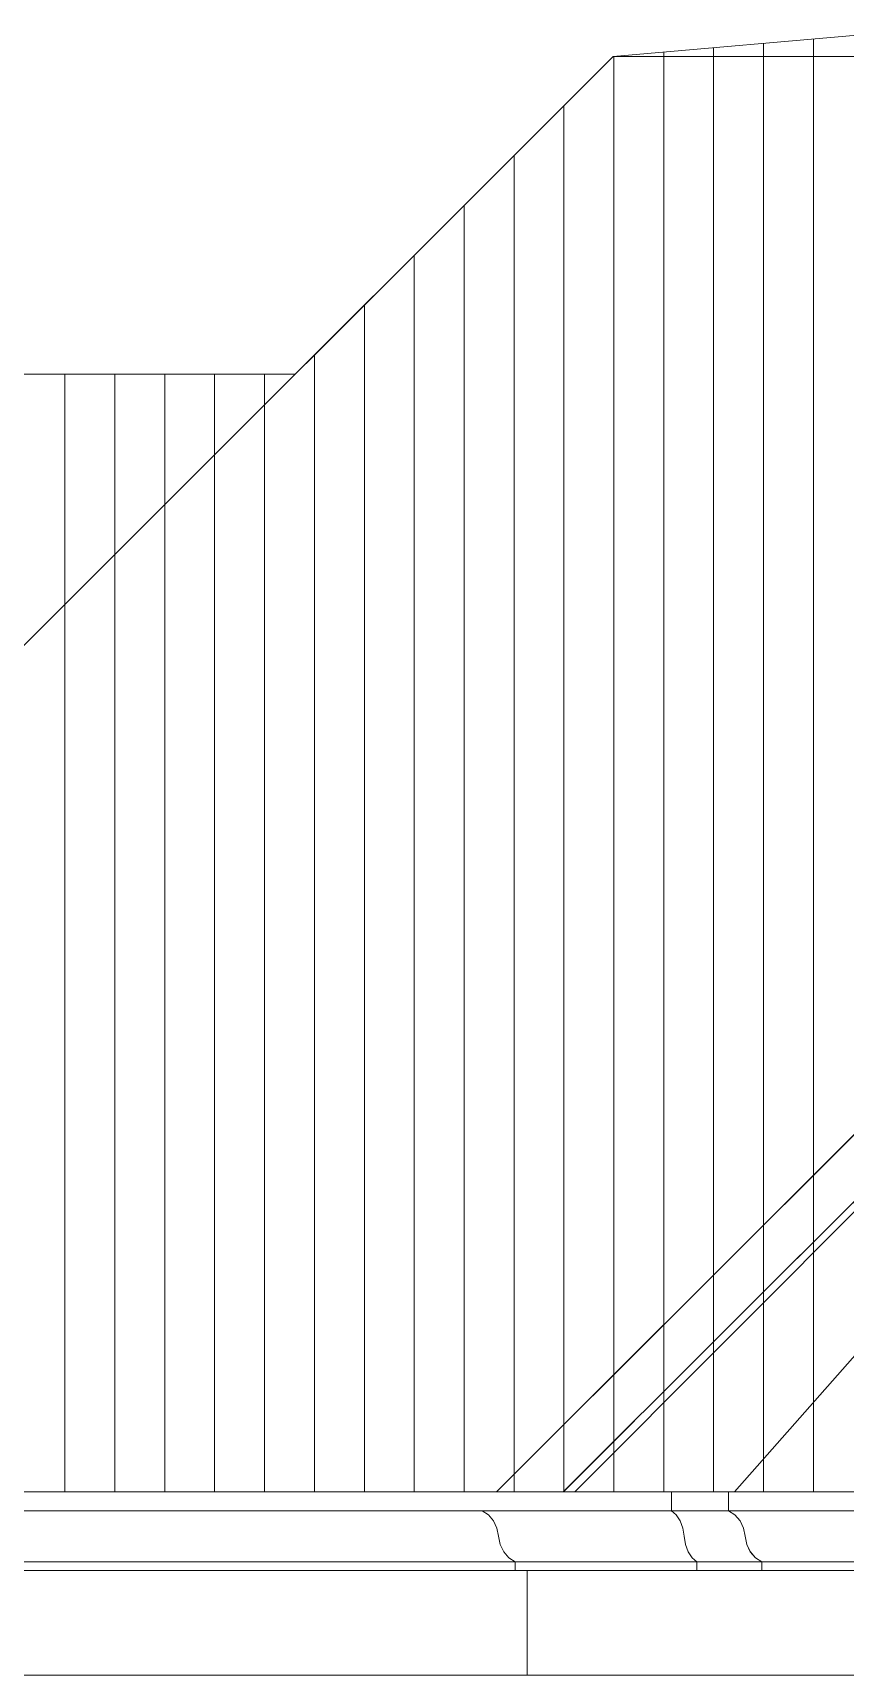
# Model space of a CAD drawing. Header units: millimetres. Extents: x 1177761 to 1329492, y 746793 to 827002.
# Drawn here: x 1189412 to 1191996, y 818865 to 824094 of the extents above; entities that cross this region are included whole.
import ezdxf

# ---------------------------------------------------------------- set-up
doc = ezdxf.new("R2010")
doc.units = ezdxf.units.MM
doc.layers.add('wall', color=5, linetype='Continuous', lineweight=30)

msp = doc.modelspace()

# ---------------------------------------------------------------- hatches: boundary and pattern name
at = {"layer": 'wall', "lineweight": 20, "ltscale": 50}
h = msp.add_hatch(dxfattribs=at)
h.set_pattern_fill('ANSI31', color=250, scale=50, angle=45, style=0)
h.paths.add_polyline_path([(1192115.5, 824094.5), (1192115.2, 824094.5), (1191258.1, 824019.5), (1192972.3, 824019.5)])
h = msp.add_hatch(dxfattribs=at)
h.set_pattern_fill('ANSI31', color=250, scale=50, angle=45, style=0)
h.paths.add_polyline_path([(1191258.1, 824019.5), (1186686.7, 819448.2), (1190887.2, 819448.2), (1192252.3, 820813.3), (1192199.4, 820866.1), (1193083.3, 821750), (1193069.2, 821764.2), (1193150.5, 821845.5), (1193175.2, 821820.9), (1193192.8, 821838.5), (1193235.3, 821796.2), (1194091.2, 822652.1), (1194091.2, 822689.2), (1194070.9, 822696.4), (1194023.1, 822746.7), (1193994, 822819.6), (1193988.8, 822884.3), (1194000.9, 822946.7), (1194014.9, 822971.8), (1194017.8, 822974.6), (1192972.7, 824019.5)])
h.paths.add_polyline_path([(1190668.8, 820497.5), (1191706.8, 820497.5)], flags=16)
h = msp.add_hatch(dxfattribs=at)
h.set_pattern_fill('ANSI31', color=250, scale=50, angle=45, style=0)
h.paths.add_polyline_path([(1186961.7, 821046.1), (1186961.7, 823007.8), (1186047, 823007.8), (1182487.3, 819448.2), (1186625, 819448.2), (1186686.7, 819448.2), (1187474, 820235.4, -0.289475)])
h.paths.add_polyline_path([(1190246.4, 823007.8), (1188757, 823007.8), (1188757, 821518.4)])
h.paths.add_polyline_path([(1188757, 823007.8), (1188265.1, 823007.8), (1188265.1, 822949.8), (1188342.9, 822949.8), (1188342.9, 822874.8), (1188300.4, 822874.8), (1188300.4, 822774.8), (1188315.1, 822774.8), (1188315.1, 822574.8), (1188290.1, 822574.8), (1188290.1, 822524.8), (1188315.1, 822524.8), (1188315.1, 822274.8), (1188290.1, 822274.8), (1188290.1, 822224.8), (1188315.1, 822224.8), (1188315.1, 821974.8), (1188290.1, 821974.8), (1188290.1, 821924.8), (1188315.1, 821924.8), (1188315.1, 821674.8), (1188290.1, 821674.8), (1188290.1, 821624.8), (1188315.1, 821624.8), (1188315.1, 821374.8), (1188290.1, 821374.8), (1188290.1, 821324.8), (1188315.1, 821324.8), (1188315.1, 821076.5), (1188757, 821518.4)])
h.paths.add_polyline_path([(1187445.1, 821924.8), (1187470.1, 821924.8), (1187470.1, 821974.8), (1187445.1, 821974.8), (1187445.1, 822224.8), (1187470.1, 822224.8), (1187470.1, 822274.8), (1187445.1, 822274.8), (1187445.1, 822524.8), (1187470.1, 822524.8), (1187470.1, 822574.8), (1187445.1, 822574.8), (1187445.1, 822774.8), (1187466.4, 822774.8), (1187466.4, 822874.8), (1187417.1, 822874.8), (1187417.1, 822949.8), (1187495.1, 822949.8), (1187495.1, 823007.8), (1186961.7, 823007.8), (1186961.7, 821046.1, 0.289475), (1187474, 820235.4), (1188013.4, 820774.8), (1187445.1, 820774.8), (1187445.1, 821024.8), (1187470.1, 821024.8), (1187470.1, 821074.8), (1187445.1, 821074.8), (1187445.1, 821324.8), (1187470.1, 821324.8), (1187470.1, 821374.8), (1187445.1, 821374.8), (1187445.1, 821624.8), (1187470.1, 821624.8), (1187470.1, 821674.8), (1187445.1, 821674.8)])
h = msp.add_hatch(dxfattribs=at)
h.set_pattern_fill('ANSI31', color=250, scale=50, angle=45, style=0)
h.paths.add_polyline_path([(1190887.2, 819448.2), (1194091.2, 822652), (1194341.2, 822651.8), (1197545, 819448.2)])

# ---------------------------------------------------------------- linework, layer by layer
at = {"layer": 'wall', "color": 250, "lineweight": 20, "ltscale": 50}
for p, q in [((1192115.2, 824094.5), (1191258.1, 824019.5)), ((1191258.1, 824019.5), (1186686.7, 819448.2)), ((1192972.7, 824019.5), (1191258.1, 824019.5)), ((1190246.4, 823007.8), (1188265.1, 823007.8)), ((1190887.2, 819448.2), (1194096.2, 822657.1)), ((1191099.3, 819448.2), (1194096.2, 822444.9)), ((1194121.1, 822444.8), (1191135.7, 819448.2)), ((1194096.7, 822444.8), (1191753.6, 820102)), ((1194200.6, 822349.9), (1191644, 819448.2)), ((1191644, 819448.2), (1193965.2, 822083)), ((1191326, 819674.5), (1191099.6, 819448.2)), ((1190826.3, 819448.2), (1186625, 819448.2)), ((1191443.4, 819448.2), (1190826.3, 819448.2)), ((1191443.4, 819388.4), (1191443.4, 819448.2)), ((1191625.3, 819448.2), (1191443.4, 819448.2)), ((1191625.3, 819388.4), (1191625.3, 819448.2)), ((1192094.7, 819448.2), (1191625.3, 819448.2)), ((1190826.3, 819388.4), (1186625, 819388.4)), ((1191443.4, 819388.4), (1190826.7, 819388.4)), ((1190861, 819374.9), (1190840.9, 819388.4)), ((1190861.1, 819374.9), (1190841, 819388.4)), ((1191458.9, 819374.9), (1191443.4, 819388.4)), ((1191625.3, 819388.4), (1191443.4, 819388.4)), ((1191458.8, 819374.9), (1191443.4, 819388.4)), ((1191645.4, 819374.9), (1191625.3, 819388.4)), ((1191645.6, 819374.9), (1191625.3, 819388.4)), ((1192094.7, 819388.4), (1191625.3, 819388.4)), ((1190877.2, 819355.9), (1190861, 819374.9)), ((1190877.3, 819355.9), (1190861.1, 819374.9)), ((1190888.4, 819332.6), (1190877.2, 819355.9)), ((1190888.4, 819332.6), (1190877.3, 819355.9)), ((1190893.6, 819306.9), (1190888.4, 819332.6)), ((1190893.6, 819306.9), (1190888.4, 819332.6)), ((1191471.3, 819355.9), (1191458.8, 819374.9)), ((1191471.4, 819355.9), (1191458.9, 819374.9)), ((1191479.9, 819332.6), (1191471.3, 819355.9)), ((1191479.9, 819332.6), (1191471.4, 819355.9)), ((1191484, 819306.9), (1191479.9, 819332.6)), ((1191483.9, 819306.9), (1191479.9, 819332.6)), ((1191661.6, 819355.9), (1191645.4, 819374.9)), ((1191661.9, 819355.9), (1191645.6, 819374.9)), ((1191672.8, 819332.6), (1191661.6, 819355.9)), ((1191673.1, 819332.6), (1191661.9, 819355.9)), ((1191678, 819306.9), (1191672.8, 819332.6)), ((1191678.4, 819306.9), (1191673.1, 819332.6)), ((1190898.8, 819281.1), (1190893.6, 819306.9)), ((1190898.9, 819281.1), (1190893.6, 819306.9)), ((1190909.9, 819257.9), (1190898.8, 819281.1)), ((1190910, 819257.9), (1190898.9, 819281.1)), ((1191487.9, 819281.1), (1191483.9, 819306.9)), ((1191496.5, 819257.9), (1191487.9, 819281.1)), ((1191683.2, 819281.1), (1191678, 819306.9)), ((1191683.7, 819281.1), (1191678.4, 819306.9)), ((1191694.3, 819257.9), (1191683.2, 819281.1)), ((1191694.9, 819257.9), (1191683.7, 819281.1)), ((1190926, 819238.8), (1190909.9, 819257.9)), ((1190926.1, 819238.8), (1190910, 819257.9)), ((1190946, 819225.4), (1190926, 819238.8)), ((1190946.1, 819225.4), (1190926.1, 819238.8)), ((1191508.9, 819238.8), (1191496.5, 819257.9)), ((1191524.3, 819225.4), (1191508.9, 819238.8)), ((1191710.5, 819238.8), (1191694.3, 819257.9)), ((1191711.1, 819238.8), (1191694.9, 819257.9)), ((1191730.5, 819225.4), (1191710.5, 819238.8)), ((1191731.3, 819225.4), (1191711.1, 819238.8)), ((1190945.3, 819225.3), (1186744.5, 819225.3)), ((1190945.9, 819198.2), (1186744.5, 819198.2)), ((1186783.2, 819197.8), (1190825.9, 819197.8)), ((1190849.3, 819197.8), (1190945.9, 819197.8)), ((1190945.9, 819198.2), (1190849.6, 819198.2)), ((1190945.3, 819225.3), (1190876.8, 819225.3)), ((1190945.8, 819225.4), (1190945.7, 819225.4)), ((1190945.9, 819225), (1190945.7, 819225.1)), ((1190945.9, 819197.8), (1190945.9, 819225)), ((1190983.9, 819197.8), (1190945.9, 819197.8)), ((1190946.1, 819225.3), (1190946, 819225.4)), ((1190946.2, 819225.3), (1190946.1, 819225.4)), ((1191524.4, 819225.3), (1190946.2, 819225.3)), ((1191524.4, 819198.2), (1190946.2, 819198.2)), ((1190983.9, 819198.2), (1190983.9, 819197.8)), ((1190983.9, 819197.8), (1191550.4, 819197.8)), ((1190983.9, 818864.8), (1190983.9, 819197.8)), ((1191326, 819198.2), (1191326, 819197.8)), ((1191524.4, 819225.3), (1191524.3, 819225.4)), ((1191524.4, 819198.2), (1191524.4, 819225.3)), ((1191524.6, 819198.2), (1191524.4, 819198.2)), ((1191730.6, 819225.3), (1191524.6, 819225.3)), ((1191730.6, 819198.2), (1191524.6, 819198.2)), ((1191550.4, 819197.8), (1191764.1, 819197.8)), ((1191730.6, 819225.3), (1191730.5, 819225.4)), ((1191730.6, 819198.2), (1191730.6, 819225.3)), ((1191731.4, 819198.2), (1191730.6, 819198.2)), ((1191731.4, 819225.3), (1191731.3, 819225.4)), ((1191731.4, 819198.2), (1191731.4, 819225.3)), ((1192180.9, 819225.3), (1191731.4, 819225.3)), ((1192180.9, 819198.2), (1191731.4, 819198.2)), ((1191764.1, 819197.8), (1192208.3, 819197.8)), ((1191920.1, 819197.8), (1191920, 819198.2)), ((1191976, 819198.2), (1191976, 819197.8)), ((1186783.2, 818864.8), (1190983.9, 818864.8)), ((1190983.9, 818864.8), (1191550.4, 818864.8)), ((1191550.4, 818864.8), (1191764.1, 818864.8)), ((1191755.8, 818864.8), (1191764.1, 818864.8)), ((1191764.1, 818864.8), (1192208.3, 818864.8))]:
    msp.add_line(p, q, dxfattribs=at)
for points in [[(1191258.1, 824019.5), (1186686.7, 819448.2), (1190887.2, 819448.2), (1192252.3, 820813.3), (1192199.4, 820866.1), (1193083.3, 821750), (1193069.2, 821764.2), (1193150.5, 821845.5), (1193175.2, 821820.9), (1193192.8, 821838.5), (1193235.3, 821796.2), (1194091.2, 822652.1), (1194091.2, 822689.2), (1194070.9, 822696.4), (1194023.1, 822746.7), (1193994, 822819.6), (1193988.8, 822884.3), (1194000.9, 822946.7), (1194014.9, 822971.8), (1194017.8, 822974.6), (1192972.7, 824019.5)], [(1190887.2, 819448.2), (1194091.2, 822652), (1194341.2, 822651.8), (1197545, 819448.2)]]:
    msp.add_lwpolyline(points, close=True, dxfattribs=at)

doc.saveas('drawing.dxf')
